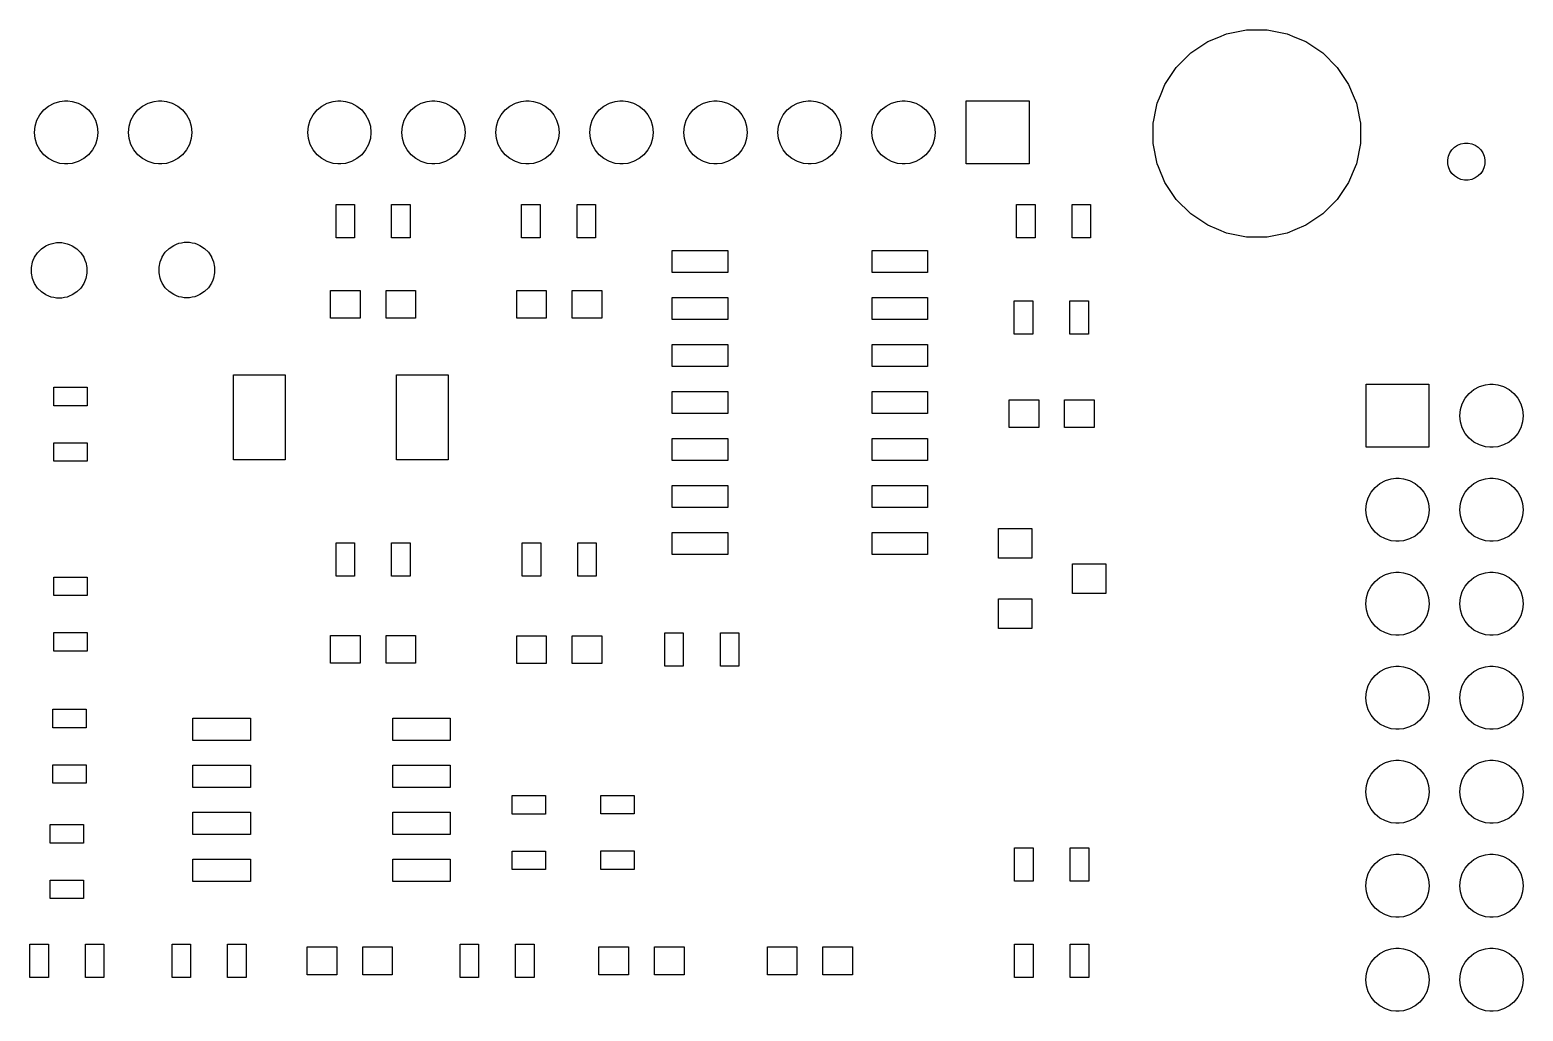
# Model space of a CAD drawing. Extents: x 91 to 190.2, y -113.8 to -60.
# Drawn here: x 147.95 to 188.28, y -86.5 to -59.98 of the extents above; entities that cross this region are included whole.
import ezdxf

# ---------------------------------------------------------------- set-up
doc = ezdxf.new("R2010")
doc.units = 0
doc.header["$MEASUREMENT"] = 0
doc.layers.add('BLACK', color=7, linetype='CONTINUOUS')

msp = doc.modelspace()

# ---------------------------------------------------------------- linework, layer by layer
at = {"layer": 'BLACK', "linetype": 'CONTINUOUS'}
for p, q in [((180.062, -60.175), (180.273, -60.0876)), ((180.273, -60.0876), (180.544, -60.0338)), ((180.544, -60.0338), (180.814, -59.98)), ((180.814, -59.98), (181.366, -59.98)), ((181.366, -59.98), (181.636, -60.0338)), ((181.636, -60.0338), (181.907, -60.0876)), ((181.907, -60.0876), (182.118, -60.175)), ((179.305, -60.6051), (179.764, -60.2987)), ((179.764, -60.2987), (180.062, -60.175)), ((182.118, -60.175), (182.416, -60.2987)), ((182.416, -60.2987), (182.875, -60.6051)), ((178.915, -60.9951), (179.305, -60.6051)), ((182.875, -60.6051), (183.265, -60.9951)), ((178.609, -61.4537), (178.915, -60.9951)), ((183.265, -60.9951), (183.571, -61.4537)), ((178.485, -61.7522), (178.609, -61.4537)), ((183.571, -61.4537), (183.695, -61.7522)), ((148.326, -62.1461), (148.455, -62.0398)), ((148.455, -62.0398), (148.603, -61.9609)), ((148.603, -61.9609), (148.763, -61.9123)), ((148.763, -61.9123), (148.888, -61.9)), ((148.888, -61.9), (148.972, -61.9)), ((148.972, -61.9), (149.097, -61.9123)), ((149.097, -61.9123), (149.257, -61.9609)), ((149.257, -61.9609), (149.405, -62.0398)), ((149.405, -62.0398), (149.534, -62.1461)), ((150.866, -62.1461), (150.995, -62.0398)), ((150.995, -62.0398), (151.143, -61.9609)), ((151.143, -61.9609), (151.303, -61.9123)), ((151.303, -61.9123), (151.428, -61.9)), ((151.428, -61.9), (151.512, -61.9)), ((151.512, -61.9), (151.637, -61.9123)), ((151.637, -61.9123), (151.797, -61.9609)), ((151.797, -61.9609), (151.945, -62.0398)), ((151.945, -62.0398), (152.074, -62.1461)), ((155.706, -62.1461), (155.835, -62.0398)), ((155.835, -62.0398), (155.983, -61.9609)), ((155.983, -61.9609), (156.143, -61.9123)), ((156.143, -61.9123), (156.268, -61.9)), ((156.268, -61.9), (156.352, -61.9)), ((156.352, -61.9), (156.477, -61.9123)), ((156.477, -61.9123), (156.637, -61.9609)), ((156.637, -61.9609), (156.785, -62.0398)), ((156.785, -62.0398), (156.914, -62.1461)), ((158.246, -62.1461), (158.375, -62.0398)), ((158.375, -62.0398), (158.523, -61.9609)), ((158.523, -61.9609), (158.683, -61.9123)), ((158.683, -61.9123), (158.808, -61.9)), ((158.808, -61.9), (158.892, -61.9)), ((158.892, -61.9), (159.017, -61.9123)), ((159.017, -61.9123), (159.177, -61.9609)), ((159.177, -61.9609), (159.325, -62.0398)), ((159.325, -62.0398), (159.454, -62.1461)), ((160.786, -62.1461), (160.915, -62.0398)), ((160.915, -62.0398), (161.063, -61.9609)), ((161.063, -61.9609), (161.223, -61.9123)), ((161.223, -61.9123), (161.348, -61.9)), ((161.348, -61.9), (161.432, -61.9)), ((161.432, -61.9), (161.557, -61.9123)), ((161.557, -61.9123), (161.717, -61.9609)), ((161.717, -61.9609), (161.865, -62.0398)), ((161.865, -62.0398), (161.994, -62.1461)), ((163.326, -62.1461), (163.455, -62.0398)), ((163.455, -62.0398), (163.603, -61.9609)), ((163.603, -61.9609), (163.763, -61.9123)), ((163.763, -61.9123), (163.888, -61.9)), ((163.888, -61.9), (163.972, -61.9)), ((163.972, -61.9), (164.097, -61.9123)), ((164.097, -61.9123), (164.257, -61.9609)), ((164.257, -61.9609), (164.405, -62.0398)), ((164.405, -62.0398), (164.534, -62.1461)), ((165.866, -62.1461), (165.995, -62.0398)), ((165.995, -62.0398), (166.143, -61.9609)), ((166.143, -61.9609), (166.303, -61.9123)), ((166.303, -61.9123), (166.428, -61.9)), ((166.428, -61.9), (166.512, -61.9)), ((166.512, -61.9), (166.637, -61.9123)), ((166.637, -61.9123), (166.797, -61.9609)), ((166.797, -61.9609), (166.945, -62.0398)), ((166.945, -62.0398), (167.074, -62.1461)), ((168.406, -62.1461), (168.535, -62.0398)), ((168.535, -62.0398), (168.683, -61.9609)), ((168.683, -61.9609), (168.843, -61.9123)), ((168.843, -61.9123), (168.968, -61.9)), ((168.968, -61.9), (169.052, -61.9)), ((169.052, -61.9), (169.177, -61.9123)), ((169.177, -61.9123), (169.337, -61.9609)), ((169.337, -61.9609), (169.485, -62.0398)), ((169.485, -62.0398), (169.614, -62.1461)), ((170.946, -62.1461), (171.075, -62.0398)), ((171.075, -62.0398), (171.223, -61.9609)), ((171.223, -61.9609), (171.383, -61.9123)), ((171.383, -61.9123), (171.508, -61.9)), ((171.508, -61.9), (171.592, -61.9)), ((171.592, -61.9), (171.717, -61.9123)), ((171.717, -61.9123), (171.877, -61.9609)), ((171.877, -61.9609), (172.025, -62.0398)), ((172.025, -62.0398), (172.154, -62.1461)), ((173.24, -63.6), (173.24, -61.9)), ((173.24, -61.9), (174.94, -61.9)), ((174.94, -61.9), (174.94, -63.6)), ((178.361, -62.1461), (178.398, -61.9633)), ((178.398, -61.9633), (178.485, -61.7522)), ((183.695, -61.7522), (183.782, -61.9633)), ((183.782, -61.9633), (183.819, -62.1461)), ((148.092, -62.5834), (148.141, -62.4231)), ((148.141, -62.4231), (148.22, -62.2755)), ((148.22, -62.2755), (148.326, -62.1461)), ((149.534, -62.1461), (149.64, -62.2755)), ((149.64, -62.2755), (149.719, -62.4231)), ((149.719, -62.4231), (149.768, -62.5834)), ((150.632, -62.5834), (150.681, -62.4231)), ((150.681, -62.4231), (150.76, -62.2755)), ((150.76, -62.2755), (150.866, -62.1461)), ((152.074, -62.1461), (152.18, -62.2755)), ((152.18, -62.2755), (152.259, -62.4231)), ((152.259, -62.4231), (152.308, -62.5834)), ((155.472, -62.5834), (155.521, -62.4231)), ((155.521, -62.4231), (155.6, -62.2755)), ((155.6, -62.2755), (155.706, -62.1461)), ((156.914, -62.1461), (157.02, -62.2755)), ((157.02, -62.2755), (157.099, -62.4231)), ((157.099, -62.4231), (157.148, -62.5834)), ((158.012, -62.5834), (158.061, -62.4231)), ((158.061, -62.4231), (158.14, -62.2755)), ((158.14, -62.2755), (158.246, -62.1461)), ((159.454, -62.1461), (159.56, -62.2755)), ((159.56, -62.2755), (159.639, -62.4231)), ((159.639, -62.4231), (159.688, -62.5834)), ((160.552, -62.5834), (160.601, -62.4231)), ((160.601, -62.4231), (160.68, -62.2755)), ((160.68, -62.2755), (160.786, -62.1461)), ((161.994, -62.1461), (162.1, -62.2755)), ((162.1, -62.2755), (162.179, -62.4231)), ((162.179, -62.4231), (162.228, -62.5834)), ((163.092, -62.5834), (163.141, -62.4231)), ((163.141, -62.4231), (163.22, -62.2755)), ((163.22, -62.2755), (163.326, -62.1461)), ((164.534, -62.1461), (164.64, -62.2755)), ((164.64, -62.2755), (164.719, -62.4231)), ((164.719, -62.4231), (164.768, -62.5834)), ((165.632, -62.5834), (165.681, -62.4231)), ((165.681, -62.4231), (165.76, -62.2755)), ((165.76, -62.2755), (165.866, -62.1461)), ((167.074, -62.1461), (167.18, -62.2755)), ((167.18, -62.2755), (167.259, -62.4231)), ((167.259, -62.4231), (167.308, -62.5834)), ((168.172, -62.5834), (168.221, -62.4231)), ((168.221, -62.4231), (168.3, -62.2755)), ((168.3, -62.2755), (168.406, -62.1461)), ((169.614, -62.1461), (169.72, -62.2755)), ((169.72, -62.2755), (169.799, -62.4231)), ((169.799, -62.4231), (169.848, -62.5834)), ((170.712, -62.5834), (170.761, -62.4231)), ((170.761, -62.4231), (170.84, -62.2755)), ((170.84, -62.2755), (170.946, -62.1461)), ((172.154, -62.1461), (172.26, -62.2755)), ((172.26, -62.2755), (172.339, -62.4231)), ((172.339, -62.4231), (172.388, -62.5834)), ((178.29, -62.5042), (178.306, -62.4231)), ((178.29, -63.0558), (178.29, -62.5042)), ((178.306, -62.4231), (178.361, -62.1461)), ((183.819, -62.1461), (183.874, -62.4231)), ((183.874, -62.4231), (183.89, -62.5042)), ((183.89, -62.5042), (183.89, -63.0558)), ((148.076, -62.75), (148.092, -62.5834)), ((148.092, -62.9166), (148.076, -62.75)), ((148.141, -63.0769), (148.092, -62.9166)), ((149.768, -62.9166), (149.719, -63.0769)), ((149.768, -62.5834), (149.784, -62.75)), ((149.784, -62.75), (149.768, -62.9166)), ((150.616, -62.75), (150.632, -62.5834)), ((150.632, -62.9166), (150.616, -62.75)), ((150.681, -63.0769), (150.632, -62.9166)), ((152.308, -62.9166), (152.259, -63.0769)), ((152.308, -62.5834), (152.324, -62.75)), ((152.324, -62.75), (152.308, -62.9166)), ((155.456, -62.75), (155.472, -62.5834)), ((155.472, -62.9166), (155.456, -62.75)), ((155.521, -63.0769), (155.472, -62.9166)), ((157.148, -62.9166), (157.099, -63.0769)), ((157.148, -62.5834), (157.164, -62.75)), ((157.164, -62.75), (157.148, -62.9166)), ((157.996, -62.75), (158.012, -62.5834)), ((158.012, -62.9166), (157.996, -62.75)), ((158.061, -63.0769), (158.012, -62.9166)), ((159.688, -62.9166), (159.639, -63.0769)), ((159.688, -62.5834), (159.704, -62.75)), ((159.704, -62.75), (159.688, -62.9166)), ((160.536, -62.75), (160.552, -62.5834)), ((160.552, -62.9166), (160.536, -62.75)), ((160.601, -63.0769), (160.552, -62.9166)), ((162.228, -62.9166), (162.179, -63.0769)), ((162.228, -62.5834), (162.244, -62.75)), ((162.244, -62.75), (162.228, -62.9166)), ((163.076, -62.75), (163.092, -62.5834)), ((163.092, -62.9166), (163.076, -62.75)), ((163.141, -63.0769), (163.092, -62.9166)), ((164.768, -62.9166), (164.719, -63.0769)), ((164.768, -62.5834), (164.784, -62.75)), ((164.784, -62.75), (164.768, -62.9166)), ((165.616, -62.75), (165.632, -62.5834)), ((165.632, -62.9166), (165.616, -62.75)), ((165.681, -63.0769), (165.632, -62.9166)), ((167.308, -62.9166), (167.259, -63.0769)), ((167.308, -62.5834), (167.324, -62.75)), ((167.324, -62.75), (167.308, -62.9166)), ((168.156, -62.75), (168.172, -62.5834)), ((168.172, -62.9166), (168.156, -62.75)), ((168.221, -63.0769), (168.172, -62.9166)), ((169.848, -62.9166), (169.799, -63.0769)), ((169.848, -62.5834), (169.864, -62.75)), ((169.864, -62.75), (169.848, -62.9166)), ((170.696, -62.75), (170.712, -62.5834)), ((170.712, -62.9166), (170.696, -62.75)), ((170.761, -63.0769), (170.712, -62.9166)), ((172.388, -62.9166), (172.339, -63.0769)), ((172.388, -62.5834), (172.404, -62.75)), ((172.404, -62.75), (172.388, -62.9166)), ((148.22, -63.2245), (148.141, -63.0769)), ((148.326, -63.3539), (148.22, -63.2245)), ((149.64, -63.2245), (149.534, -63.3539)), ((149.719, -63.0769), (149.64, -63.2245)), ((150.76, -63.2245), (150.681, -63.0769)), ((150.866, -63.3539), (150.76, -63.2245)), ((152.18, -63.2245), (152.074, -63.3539)), ((152.259, -63.0769), (152.18, -63.2245)), ((155.6, -63.2245), (155.521, -63.0769)), ((155.706, -63.3539), (155.6, -63.2245)), ((157.02, -63.2245), (156.914, -63.3539)), ((157.099, -63.0769), (157.02, -63.2245)), ((158.14, -63.2245), (158.061, -63.0769)), ((158.246, -63.3539), (158.14, -63.2245)), ((159.56, -63.2245), (159.454, -63.3539)), ((159.639, -63.0769), (159.56, -63.2245)), ((160.68, -63.2245), (160.601, -63.0769)), ((160.786, -63.3539), (160.68, -63.2245)), ((162.1, -63.2245), (161.994, -63.3539)), ((162.179, -63.0769), (162.1, -63.2245)), ((163.22, -63.2245), (163.141, -63.0769)), ((163.326, -63.3539), (163.22, -63.2245)), ((164.64, -63.2245), (164.534, -63.3539)), ((164.719, -63.0769), (164.64, -63.2245)), ((165.76, -63.2245), (165.681, -63.0769)), ((165.866, -63.3539), (165.76, -63.2245)), ((167.18, -63.2245), (167.074, -63.3539)), ((167.259, -63.0769), (167.18, -63.2245)), ((168.3, -63.2245), (168.221, -63.0769)), ((168.406, -63.3539), (168.3, -63.2245)), ((169.72, -63.2245), (169.614, -63.3539)), ((169.799, -63.0769), (169.72, -63.2245)), ((170.84, -63.2245), (170.761, -63.0769)), ((170.946, -63.3539), (170.84, -63.2245)), ((172.26, -63.2245), (172.154, -63.3539)), ((172.339, -63.0769), (172.26, -63.2245)), ((178.398, -63.5967), (178.29, -63.0558)), ((183.89, -63.0558), (183.782, -63.5967)), ((186.269, -63.3942), (186.307, -63.3032)), ((186.307, -63.3032), (186.362, -63.2213)), ((186.362, -63.2213), (186.431, -63.1516)), ((186.362, -63.2213), (186.362, -63.2213)), ((186.431, -63.1516), (186.432, -63.1509)), ((186.432, -63.1509), (186.513, -63.0969)), ((186.513, -63.0969), (186.604, -63.0592)), ((186.604, -63.0592), (186.701, -63.04)), ((186.701, -63.04), (186.799, -63.04)), ((186.799, -63.04), (186.896, -63.0592)), ((186.896, -63.0592), (186.987, -63.0969)), ((186.987, -63.0969), (187.068, -63.1509)), ((187.068, -63.1509), (187.069, -63.1516)), ((187.069, -63.1516), (187.138, -63.2213)), ((187.138, -63.2213), (187.138, -63.2213)), ((187.138, -63.2213), (187.193, -63.3032)), ((187.193, -63.3032), (187.231, -63.3942)), ((148.455, -63.4602), (148.326, -63.3539)), ((148.603, -63.5391), (148.455, -63.4602)), ((148.763, -63.5877), (148.603, -63.5391)), ((148.888, -63.6), (148.763, -63.5877)), ((148.972, -63.6), (148.888, -63.6)), ((149.097, -63.5877), (148.972, -63.6)), ((149.257, -63.5391), (149.097, -63.5877)), ((149.405, -63.4602), (149.257, -63.5391)), ((149.534, -63.3539), (149.405, -63.4602)), ((150.995, -63.4602), (150.866, -63.3539)), ((151.143, -63.5391), (150.995, -63.4602)), ((151.303, -63.5877), (151.143, -63.5391)), ((151.428, -63.6), (151.303, -63.5877)), ((151.512, -63.6), (151.428, -63.6)), ((151.637, -63.5877), (151.512, -63.6)), ((151.797, -63.5391), (151.637, -63.5877)), ((151.945, -63.4602), (151.797, -63.5391)), ((152.074, -63.3539), (151.945, -63.4602)), ((155.835, -63.4602), (155.706, -63.3539)), ((155.983, -63.5391), (155.835, -63.4602)), ((156.143, -63.5877), (155.983, -63.5391)), ((156.268, -63.6), (156.143, -63.5877)), ((156.352, -63.6), (156.268, -63.6)), ((156.477, -63.5877), (156.352, -63.6)), ((156.637, -63.5391), (156.477, -63.5877)), ((156.785, -63.4602), (156.637, -63.5391)), ((156.914, -63.3539), (156.785, -63.4602)), ((158.375, -63.4602), (158.246, -63.3539)), ((158.523, -63.5391), (158.375, -63.4602)), ((158.683, -63.5877), (158.523, -63.5391)), ((158.808, -63.6), (158.683, -63.5877)), ((158.892, -63.6), (158.808, -63.6)), ((159.017, -63.5877), (158.892, -63.6)), ((159.177, -63.5391), (159.017, -63.5877)), ((159.325, -63.4602), (159.177, -63.5391)), ((159.454, -63.3539), (159.325, -63.4602)), ((160.915, -63.4602), (160.786, -63.3539)), ((161.063, -63.5391), (160.915, -63.4602)), ((161.223, -63.5877), (161.063, -63.5391)), ((161.348, -63.6), (161.223, -63.5877)), ((161.432, -63.6), (161.348, -63.6)), ((161.557, -63.5877), (161.432, -63.6)), ((161.717, -63.5391), (161.557, -63.5877)), ((161.865, -63.4602), (161.717, -63.5391)), ((161.994, -63.3539), (161.865, -63.4602)), ((163.455, -63.4602), (163.326, -63.3539)), ((163.603, -63.5391), (163.455, -63.4602)), ((163.763, -63.5877), (163.603, -63.5391)), ((163.888, -63.6), (163.763, -63.5877)), ((163.972, -63.6), (163.888, -63.6)), ((164.097, -63.5877), (163.972, -63.6)), ((164.257, -63.5391), (164.097, -63.5877)), ((164.405, -63.4602), (164.257, -63.5391)), ((164.534, -63.3539), (164.405, -63.4602)), ((165.995, -63.4602), (165.866, -63.3539)), ((166.143, -63.5391), (165.995, -63.4602)), ((166.303, -63.5877), (166.143, -63.5391)), ((166.428, -63.6), (166.303, -63.5877)), ((166.512, -63.6), (166.428, -63.6)), ((166.637, -63.5877), (166.512, -63.6)), ((166.797, -63.5391), (166.637, -63.5877)), ((166.945, -63.4602), (166.797, -63.5391)), ((167.074, -63.3539), (166.945, -63.4602)), ((168.535, -63.4602), (168.406, -63.3539)), ((168.683, -63.5391), (168.535, -63.4602)), ((168.843, -63.5877), (168.683, -63.5391)), ((168.968, -63.6), (168.843, -63.5877)), ((169.052, -63.6), (168.968, -63.6)), ((169.177, -63.5877), (169.052, -63.6)), ((169.337, -63.5391), (169.177, -63.5877)), ((169.485, -63.4602), (169.337, -63.5391)), ((169.614, -63.3539), (169.485, -63.4602)), ((171.075, -63.4602), (170.946, -63.3539)), ((171.223, -63.5391), (171.075, -63.4602)), ((171.383, -63.5877), (171.223, -63.5391)), ((171.508, -63.6), (171.383, -63.5877)), ((171.592, -63.6), (171.508, -63.6)), ((171.717, -63.5877), (171.592, -63.6)), ((171.877, -63.5391), (171.717, -63.5877)), ((172.025, -63.4602), (171.877, -63.5391)), ((172.154, -63.3539), (172.025, -63.4602)), ((174.94, -63.6), (173.24, -63.6)), ((178.435, -63.6858), (178.398, -63.5967)), ((178.609, -64.1063), (178.435, -63.6858)), ((183.745, -63.6858), (183.571, -64.1063)), ((183.782, -63.5967), (183.745, -63.6858)), ((186.25, -63.4908), (186.269, -63.3942)), ((186.25, -63.5892), (186.25, -63.4908)), ((186.251, -63.5967), (186.25, -63.5892)), ((186.269, -63.6858), (186.251, -63.5967)), ((186.307, -63.7768), (186.269, -63.6858)), ((187.231, -63.6858), (187.193, -63.7768)), ((187.231, -63.3942), (187.25, -63.4908)), ((187.249, -63.5967), (187.231, -63.6858)), ((187.25, -63.5892), (187.249, -63.5967)), ((187.25, -63.4908), (187.25, -63.5892)), ((178.915, -64.5649), (178.609, -64.1063)), ((183.571, -64.1063), (183.265, -64.5649)), ((186.362, -63.8587), (186.307, -63.7768)), ((186.431, -63.9284), (186.362, -63.8587)), ((186.513, -63.9831), (186.431, -63.9284)), ((186.431, -63.9284), (186.431, -63.9284)), ((186.604, -64.0208), (186.513, -63.9831)), ((186.701, -64.04), (186.604, -64.0208)), ((186.799, -64.04), (186.701, -64.04)), ((186.896, -64.0208), (186.799, -64.04)), ((186.987, -63.9831), (186.896, -64.0208)), ((187.069, -63.9284), (186.987, -63.9831)), ((187.138, -63.8587), (187.069, -63.9284)), ((187.069, -63.9284), (187.069, -63.9284)), ((187.193, -63.7768), (187.138, -63.8587)), ((156.22, -65.6), (156.22, -64.7)), ((156.22, -64.7), (156.72, -64.7)), ((156.72, -64.7), (156.72, -65.6)), ((157.72, -65.6), (157.72, -64.7)), ((157.72, -64.7), (158.22, -64.7)), ((158.22, -64.7), (158.22, -65.6)), ((161.23, -65.6), (161.23, -64.7)), ((161.23, -64.7), (161.73, -64.7)), ((161.73, -64.7), (161.73, -65.6)), ((162.73, -65.6), (162.73, -64.7)), ((162.73, -64.7), (163.23, -64.7)), ((163.23, -64.7), (163.23, -65.6)), ((174.6, -65.6), (174.6, -64.7)), ((174.6, -64.7), (175.1, -64.7)), ((175.1, -64.7), (175.1, -65.6)), ((176.1, -65.6), (176.1, -64.7)), ((176.1, -64.7), (176.6, -64.7)), ((176.6, -64.7), (176.6, -65.6)), ((179.305, -64.9549), (178.915, -64.5649)), ((183.265, -64.5649), (182.875, -64.9549)), ((179.764, -65.2613), (179.305, -64.9549)), ((180.062, -65.385), (179.764, -65.2613)), ((182.416, -65.2613), (182.118, -65.385)), ((182.875, -64.9549), (182.416, -65.2613)), ((148.521, -65.7588), (148.594, -65.7444)), ((148.594, -65.7444), (148.666, -65.73)), ((148.666, -65.73), (148.814, -65.73)), ((148.814, -65.73), (148.886, -65.7444)), ((148.886, -65.7444), (148.959, -65.7588)), ((151.971, -65.7488), (152.044, -65.7344)), ((152.044, -65.7344), (152.116, -65.72)), ((152.116, -65.72), (152.264, -65.72)), ((152.264, -65.72), (152.336, -65.7344)), ((152.336, -65.7344), (152.409, -65.7488)), ((156.72, -65.6), (156.22, -65.6)), ((158.22, -65.6), (157.72, -65.6)), ((161.73, -65.6), (161.23, -65.6)), ((163.23, -65.6), (162.73, -65.6)), ((175.1, -65.6), (174.6, -65.6)), ((176.6, -65.6), (176.1, -65.6)), ((180.273, -65.4724), (180.062, -65.385)), ((180.544, -65.5262), (180.273, -65.4724)), ((180.814, -65.58), (180.544, -65.5262)), ((181.366, -65.58), (180.814, -65.58)), ((181.636, -65.5262), (181.366, -65.58)), ((181.907, -65.4724), (181.636, -65.5262)), ((182.118, -65.385), (181.907, -65.4724)), ((148.042, -66.2047), (148.075, -66.1247)), ((148.075, -66.1247), (148.157, -66.0019)), ((148.157, -66.0019), (148.262, -65.8974)), ((148.262, -65.8974), (148.385, -65.8154)), ((148.385, -65.8154), (148.465, -65.7822)), ((148.465, -65.7822), (148.521, -65.7588)), ((148.959, -65.7588), (149.015, -65.7822)), ((149.015, -65.7822), (149.095, -65.8154)), ((149.095, -65.8154), (149.218, -65.8974)), ((149.218, -65.8974), (149.323, -66.0019)), ((149.323, -66.0019), (149.405, -66.1247)), ((149.405, -66.1247), (149.438, -66.2047)), ((151.469, -66.2512), (151.521, -66.1247)), ((151.521, -66.1247), (151.525, -66.1147)), ((151.525, -66.1147), (151.607, -65.9919)), ((151.607, -65.9919), (151.712, -65.8874)), ((151.712, -65.8874), (151.835, -65.8054)), ((151.835, -65.8054), (151.915, -65.7722)), ((151.915, -65.7722), (151.971, -65.7488)), ((152.409, -65.7488), (152.465, -65.7722)), ((152.465, -65.7722), (152.545, -65.8054)), ((152.545, -65.8054), (152.668, -65.8874)), ((152.668, -65.8874), (152.773, -65.9919)), ((152.773, -65.9919), (152.855, -66.1147)), ((152.855, -66.1147), (152.859, -66.1247)), ((152.859, -66.1247), (152.911, -66.2512)), ((165.3, -66.54), (165.3, -65.94)), ((165.3, -65.94), (166.8, -65.94)), ((166.8, -65.94), (166.8, -66.54)), ((170.7, -66.54), (170.7, -65.94)), ((170.7, -65.94), (172.2, -65.94)), ((172.2, -65.94), (172.2, -66.54)), ((147.99, -66.4061), (148.019, -66.2612)), ((147.99, -66.5539), (147.99, -66.4061)), ((148.019, -66.2612), (148.023, -66.2512)), ((148.023, -66.2512), (148.042, -66.2047)), ((149.438, -66.2047), (149.457, -66.2512)), ((149.457, -66.2512), (149.461, -66.2612)), ((149.461, -66.2612), (149.49, -66.4061)), ((149.49, -66.4061), (149.49, -66.5539)), ((151.44, -66.3961), (151.469, -66.2512)), ((151.44, -66.5439), (151.44, -66.3961)), ((151.469, -66.6888), (151.44, -66.5439)), ((152.911, -66.2512), (152.94, -66.3961)), ((152.94, -66.5439), (152.911, -66.6888)), ((152.94, -66.3961), (152.94, -66.5439)), ((166.8, -66.54), (165.3, -66.54)), ((172.2, -66.54), (170.7, -66.54)), ((148.019, -66.6988), (147.99, -66.5539)), ((148.075, -66.8353), (148.019, -66.6988)), ((148.157, -66.9581), (148.075, -66.8353)), ((149.405, -66.8353), (149.323, -66.9581)), ((149.461, -66.6988), (149.405, -66.8353)), ((149.49, -66.5539), (149.461, -66.6988)), ((151.492, -66.7453), (151.469, -66.6888)), ((151.525, -66.8253), (151.492, -66.7453)), ((151.607, -66.9481), (151.525, -66.8253)), ((151.712, -67.0526), (151.607, -66.9481)), ((152.773, -66.9481), (152.668, -67.0526)), ((152.855, -66.8253), (152.773, -66.9481)), ((152.888, -66.7453), (152.855, -66.8253)), ((152.911, -66.6888), (152.888, -66.7453)), ((148.262, -67.0626), (148.157, -66.9581)), ((148.385, -67.1446), (148.262, -67.0626)), ((148.465, -67.1778), (148.385, -67.1446)), ((148.521, -67.2012), (148.465, -67.1778)), ((148.594, -67.2156), (148.521, -67.2012)), ((148.666, -67.23), (148.594, -67.2156)), ((148.814, -67.23), (148.666, -67.23)), ((148.886, -67.2156), (148.814, -67.23)), ((148.959, -67.2012), (148.886, -67.2156)), ((149.015, -67.1778), (148.959, -67.2012)), ((149.095, -67.1446), (149.015, -67.1778)), ((149.218, -67.0626), (149.095, -67.1446)), ((149.323, -66.9581), (149.218, -67.0626)), ((151.835, -67.1346), (151.712, -67.0526)), ((151.915, -67.1678), (151.835, -67.1346)), ((151.971, -67.1912), (151.915, -67.1678)), ((152.044, -67.2056), (151.971, -67.1912)), ((152.116, -67.22), (152.044, -67.2056)), ((152.264, -67.22), (152.116, -67.22)), ((152.336, -67.2056), (152.264, -67.22)), ((152.409, -67.1912), (152.336, -67.2056)), ((152.465, -67.1678), (152.409, -67.1912)), ((152.545, -67.1346), (152.465, -67.1678)), ((152.668, -67.0526), (152.545, -67.1346)), ((156.07, -67.775), (156.07, -67.025)), ((156.07, -67.025), (156.87, -67.025)), ((156.87, -67.025), (156.87, -67.775)), ((157.57, -67.775), (157.57, -67.025)), ((157.57, -67.025), (158.37, -67.025)), ((158.37, -67.025), (158.37, -67.775)), ((161.1, -67.775), (161.1, -67.025)), ((161.1, -67.025), (161.9, -67.025)), ((161.9, -67.025), (161.9, -67.775)), ((162.6, -67.775), (162.6, -67.025)), ((162.6, -67.025), (163.4, -67.025)), ((163.4, -67.025), (163.4, -67.775)), ((165.3, -67.81), (165.3, -67.21)), ((165.3, -67.21), (166.8, -67.21)), ((166.8, -67.21), (166.8, -67.81)), ((170.7, -67.81), (170.7, -67.21)), ((170.7, -67.21), (172.2, -67.21)), ((172.2, -67.21), (172.2, -67.81)), ((174.54, -68.2), (174.54, -67.3)), ((174.54, -67.3), (175.04, -67.3)), ((175.04, -67.3), (175.04, -68.2)), ((176.04, -68.2), (176.04, -67.3)), ((176.04, -67.3), (176.54, -67.3)), ((176.54, -67.3), (176.54, -68.2)), ((156.87, -67.775), (156.07, -67.775)), ((158.37, -67.775), (157.57, -67.775)), ((161.9, -67.775), (161.1, -67.775)), ((163.4, -67.775), (162.6, -67.775)), ((166.8, -67.81), (165.3, -67.81)), ((172.2, -67.81), (170.7, -67.81)), ((165.3, -69.08), (165.3, -68.48)), ((165.3, -68.48), (166.8, -68.48)), ((166.8, -68.48), (166.8, -69.08)), ((170.7, -69.08), (170.7, -68.48)), ((170.7, -68.48), (172.2, -68.48)), ((172.2, -68.48), (172.2, -69.08)), ((175.04, -68.2), (174.54, -68.2)), ((176.54, -68.2), (176.04, -68.2)), ((153.45, -71.6), (153.45, -69.3)), ((153.45, -69.3), (154.85, -69.3)), ((154.85, -69.3), (154.85, -71.6)), ((157.85, -71.6), (157.85, -69.3)), ((157.85, -69.3), (159.25, -69.3)), ((159.25, -69.3), (159.25, -71.6)), ((166.8, -69.08), (165.3, -69.08)), ((172.2, -69.08), (170.7, -69.08)), ((148.6, -70.14), (148.6, -69.64)), ((148.6, -69.64), (149.5, -69.64)), ((149.5, -69.64), (149.5, -70.14)), ((165.3, -70.35), (165.3, -69.75)), ((165.3, -69.75), (166.8, -69.75)), ((166.8, -69.75), (166.8, -70.35)), ((170.7, -70.35), (170.7, -69.75)), ((170.7, -69.75), (172.2, -69.75)), ((172.2, -69.75), (172.2, -70.35)), ((184.04, -71.26), (184.04, -69.56)), ((184.04, -69.56), (185.74, -69.56)), ((185.74, -69.56), (185.74, -71.26)), ((186.826, -69.8061), (186.955, -69.6998)), ((186.955, -69.6998), (187.103, -69.6209)), ((187.103, -69.6209), (187.263, -69.5723)), ((187.263, -69.5723), (187.388, -69.56)), ((187.388, -69.56), (187.472, -69.56)), ((187.472, -69.56), (187.597, -69.5723)), ((187.597, -69.5723), (187.757, -69.6209)), ((187.757, -69.6209), (187.905, -69.6998)), ((187.905, -69.6998), (188.034, -69.8061)), ((149.5, -70.14), (148.6, -70.14)), ((174.4, -70.725), (174.4, -69.975)), ((174.4, -69.975), (175.2, -69.975)), ((175.2, -69.975), (175.2, -70.725)), ((175.9, -70.725), (175.9, -69.975)), ((175.9, -69.975), (176.7, -69.975)), ((176.7, -69.975), (176.7, -70.725)), ((186.592, -70.2434), (186.641, -70.0831)), ((186.641, -70.0831), (186.72, -69.9355)), ((186.72, -69.9355), (186.826, -69.8061)), ((188.034, -69.8061), (188.14, -69.9355)), ((188.14, -69.9355), (188.219, -70.0831)), ((188.219, -70.0831), (188.268, -70.2434)), ((166.8, -70.35), (165.3, -70.35)), ((172.2, -70.35), (170.7, -70.35)), ((186.576, -70.41), (186.592, -70.2434)), ((186.592, -70.5766), (186.576, -70.41)), ((186.641, -70.7369), (186.592, -70.5766)), ((188.268, -70.5766), (188.219, -70.7369)), ((188.268, -70.2434), (188.284, -70.41)), ((188.284, -70.41), (188.268, -70.5766)), ((175.2, -70.725), (174.4, -70.725)), ((176.7, -70.725), (175.9, -70.725)), ((186.72, -70.8845), (186.641, -70.7369)), ((186.826, -71.0139), (186.72, -70.8845)), ((188.14, -70.8845), (188.034, -71.0139)), ((188.219, -70.7369), (188.14, -70.8845)), ((148.6, -71.64), (148.6, -71.14)), ((148.6, -71.14), (149.5, -71.14)), ((149.5, -71.14), (149.5, -71.64)), ((165.3, -71.62), (165.3, -71.02)), ((165.3, -71.02), (166.8, -71.02)), ((166.8, -71.02), (166.8, -71.62)), ((170.7, -71.62), (170.7, -71.02)), ((170.7, -71.02), (172.2, -71.02)), ((172.2, -71.02), (172.2, -71.62)), ((185.74, -71.26), (184.04, -71.26)), ((186.955, -71.1202), (186.826, -71.0139)), ((187.103, -71.1991), (186.955, -71.1202)), ((187.263, -71.2477), (187.103, -71.1991)), ((187.388, -71.26), (187.263, -71.2477)), ((187.472, -71.26), (187.388, -71.26)), ((187.597, -71.2477), (187.472, -71.26)), ((187.757, -71.1991), (187.597, -71.2477)), ((187.905, -71.1202), (187.757, -71.1991)), ((188.034, -71.0139), (187.905, -71.1202)), ((149.5, -71.64), (148.6, -71.64)), ((154.85, -71.6), (153.45, -71.6)), ((159.25, -71.6), (157.85, -71.6)), ((166.8, -71.62), (165.3, -71.62)), ((172.2, -71.62), (170.7, -71.62)), ((184.415, -72.2398), (184.563, -72.1609)), ((184.563, -72.1609), (184.723, -72.1123)), ((184.723, -72.1123), (184.848, -72.1)), ((184.848, -72.1), (184.932, -72.1)), ((184.932, -72.1), (185.057, -72.1123)), ((185.057, -72.1123), (185.217, -72.1609)), ((185.217, -72.1609), (185.365, -72.2398)), ((186.955, -72.2398), (187.103, -72.1609)), ((187.103, -72.1609), (187.263, -72.1123)), ((187.263, -72.1123), (187.388, -72.1)), ((187.388, -72.1), (187.472, -72.1)), ((187.472, -72.1), (187.597, -72.1123)), ((187.597, -72.1123), (187.757, -72.1609)), ((187.757, -72.1609), (187.905, -72.2398)), ((165.3, -72.89), (165.3, -72.29)), ((165.3, -72.29), (166.8, -72.29)), ((166.8, -72.29), (166.8, -72.89)), ((170.7, -72.89), (170.7, -72.29)), ((170.7, -72.29), (172.2, -72.29)), ((172.2, -72.29), (172.2, -72.89)), ((184.101, -72.6231), (184.18, -72.4755)), ((184.18, -72.4755), (184.286, -72.3461)), ((184.286, -72.3461), (184.415, -72.2398)), ((185.365, -72.2398), (185.494, -72.3461)), ((185.494, -72.3461), (185.6, -72.4755)), ((185.6, -72.4755), (185.679, -72.6231)), ((186.641, -72.6231), (186.72, -72.4755)), ((186.72, -72.4755), (186.826, -72.3461)), ((186.826, -72.3461), (186.955, -72.2398)), ((187.905, -72.2398), (188.034, -72.3461)), ((188.034, -72.3461), (188.14, -72.4755)), ((188.14, -72.4755), (188.219, -72.6231)), ((166.8, -72.89), (165.3, -72.89)), ((172.2, -72.89), (170.7, -72.89)), ((184.036, -72.95), (184.052, -72.7834)), ((184.052, -73.1166), (184.036, -72.95)), ((184.052, -72.7834), (184.101, -72.6231)), ((185.679, -72.6231), (185.728, -72.7834)), ((185.728, -72.7834), (185.744, -72.95)), ((185.744, -72.95), (185.728, -73.1166)), ((186.576, -72.95), (186.592, -72.7834)), ((186.592, -73.1166), (186.576, -72.95)), ((186.592, -72.7834), (186.641, -72.6231)), ((188.219, -72.6231), (188.268, -72.7834)), ((188.268, -72.7834), (188.284, -72.95)), ((188.284, -72.95), (188.268, -73.1166)), ((184.101, -73.2769), (184.052, -73.1166)), ((184.18, -73.4245), (184.101, -73.2769)), ((185.679, -73.2769), (185.6, -73.4245)), ((185.728, -73.1166), (185.679, -73.2769)), ((186.641, -73.2769), (186.592, -73.1166)), ((186.72, -73.4245), (186.641, -73.2769)), ((188.219, -73.2769), (188.14, -73.4245)), ((188.268, -73.1166), (188.219, -73.2769)), ((165.3, -74.16), (165.3, -73.56)), ((165.3, -73.56), (166.8, -73.56)), ((166.8, -73.56), (166.8, -74.16)), ((170.7, -74.16), (170.7, -73.56)), ((170.7, -73.56), (172.2, -73.56)), ((172.2, -73.56), (172.2, -74.16)), ((174.11, -74.26), (174.11, -73.46)), ((174.11, -73.46), (175.01, -73.46)), ((175.01, -73.46), (175.01, -74.26)), ((184.286, -73.5539), (184.18, -73.4245)), ((184.415, -73.6602), (184.286, -73.5539)), ((184.563, -73.7391), (184.415, -73.6602)), ((184.723, -73.7877), (184.563, -73.7391)), ((184.848, -73.8), (184.723, -73.7877)), ((184.932, -73.8), (184.848, -73.8)), ((185.057, -73.7877), (184.932, -73.8)), ((185.217, -73.7391), (185.057, -73.7877)), ((185.365, -73.6602), (185.217, -73.7391)), ((185.494, -73.5539), (185.365, -73.6602)), ((185.6, -73.4245), (185.494, -73.5539)), ((186.826, -73.5539), (186.72, -73.4245)), ((186.955, -73.6602), (186.826, -73.5539)), ((187.103, -73.7391), (186.955, -73.6602)), ((187.263, -73.7877), (187.103, -73.7391)), ((187.388, -73.8), (187.263, -73.7877)), ((187.472, -73.8), (187.388, -73.8)), ((187.597, -73.7877), (187.472, -73.8)), ((187.757, -73.7391), (187.597, -73.7877)), ((187.905, -73.6602), (187.757, -73.7391)), ((188.034, -73.5539), (187.905, -73.6602)), ((188.14, -73.4245), (188.034, -73.5539)), ((156.22, -74.74), (156.22, -73.84)), ((156.22, -73.84), (156.72, -73.84)), ((156.72, -73.84), (156.72, -74.74)), ((157.72, -74.74), (157.72, -73.84)), ((157.72, -73.84), (158.22, -73.84)), ((158.22, -73.84), (158.22, -74.74)), ((161.25, -74.74), (161.25, -73.84)), ((161.25, -73.84), (161.75, -73.84)), ((161.75, -73.84), (161.75, -74.74)), ((162.75, -74.74), (162.75, -73.84)), ((162.75, -73.84), (163.25, -73.84)), ((163.25, -73.84), (163.25, -74.74)), ((166.8, -74.16), (165.3, -74.16)), ((172.2, -74.16), (170.7, -74.16)), ((175.01, -74.26), (174.11, -74.26)), ((176.11, -75.21), (176.11, -74.41)), ((176.11, -74.41), (177.01, -74.41)), ((177.01, -74.41), (177.01, -75.21)), ((148.6, -75.27), (148.6, -74.77)), ((148.6, -74.77), (149.5, -74.77)), ((149.5, -74.77), (149.5, -75.27)), ((156.72, -74.74), (156.22, -74.74)), ((158.22, -74.74), (157.72, -74.74)), ((161.75, -74.74), (161.25, -74.74)), ((163.25, -74.74), (162.75, -74.74)), ((184.101, -75.1631), (184.18, -75.0155)), ((184.18, -75.0155), (184.286, -74.8861)), ((184.286, -74.8861), (184.415, -74.7798)), ((184.415, -74.7798), (184.563, -74.7009)), ((184.563, -74.7009), (184.723, -74.6523)), ((184.723, -74.6523), (184.848, -74.64)), ((184.848, -74.64), (184.932, -74.64)), ((184.932, -74.64), (185.057, -74.6523)), ((185.057, -74.6523), (185.217, -74.7009)), ((185.217, -74.7009), (185.365, -74.7798)), ((185.365, -74.7798), (185.494, -74.8861)), ((185.494, -74.8861), (185.6, -75.0155)), ((185.6, -75.0155), (185.679, -75.1631)), ((186.641, -75.1631), (186.72, -75.0155)), ((186.72, -75.0155), (186.826, -74.8861)), ((186.826, -74.8861), (186.955, -74.7798)), ((186.955, -74.7798), (187.103, -74.7009)), ((187.103, -74.7009), (187.263, -74.6523)), ((187.263, -74.6523), (187.388, -74.64)), ((187.388, -74.64), (187.472, -74.64)), ((187.472, -74.64), (187.597, -74.6523)), ((187.597, -74.6523), (187.757, -74.7009)), ((187.757, -74.7009), (187.905, -74.7798)), ((187.905, -74.7798), (188.034, -74.8861)), ((188.034, -74.8861), (188.14, -75.0155)), ((188.14, -75.0155), (188.219, -75.1631)), ((149.5, -75.27), (148.6, -75.27)), ((174.11, -76.16), (174.11, -75.36)), ((174.11, -75.36), (175.01, -75.36)), ((175.01, -75.36), (175.01, -76.16)), ((177.01, -75.21), (176.11, -75.21)), ((184.036, -75.49), (184.052, -75.3234)), ((184.052, -75.3234), (184.101, -75.1631)), ((185.679, -75.1631), (185.728, -75.3234)), ((185.728, -75.3234), (185.744, -75.49)), ((186.576, -75.49), (186.592, -75.3234)), ((186.592, -75.3234), (186.641, -75.1631)), ((188.219, -75.1631), (188.268, -75.3234)), ((188.268, -75.3234), (188.284, -75.49)), ((184.052, -75.6566), (184.036, -75.49)), ((184.101, -75.8169), (184.052, -75.6566)), ((184.18, -75.9645), (184.101, -75.8169)), ((185.679, -75.8169), (185.6, -75.9645)), ((185.728, -75.6566), (185.679, -75.8169)), ((185.744, -75.49), (185.728, -75.6566)), ((186.592, -75.6566), (186.576, -75.49)), ((186.641, -75.8169), (186.592, -75.6566)), ((186.72, -75.9645), (186.641, -75.8169)), ((188.219, -75.8169), (188.14, -75.9645)), ((188.268, -75.6566), (188.219, -75.8169)), ((188.284, -75.49), (188.268, -75.6566)), ((175.01, -76.16), (174.11, -76.16)), ((184.286, -76.0939), (184.18, -75.9645)), ((184.415, -76.2002), (184.286, -76.0939)), ((184.563, -76.2791), (184.415, -76.2002)), ((185.365, -76.2002), (185.217, -76.2791)), ((185.494, -76.0939), (185.365, -76.2002)), ((185.6, -75.9645), (185.494, -76.0939)), ((186.826, -76.0939), (186.72, -75.9645)), ((186.955, -76.2002), (186.826, -76.0939)), ((187.103, -76.2791), (186.955, -76.2002)), ((187.905, -76.2002), (187.757, -76.2791)), ((188.034, -76.0939), (187.905, -76.2002)), ((188.14, -75.9645), (188.034, -76.0939)), ((148.6, -76.77), (148.6, -76.27)), ((148.6, -76.27), (149.5, -76.27)), ((149.5, -76.27), (149.5, -76.77)), ((156.07, -77.095), (156.07, -76.345)), ((156.07, -76.345), (156.87, -76.345)), ((156.87, -76.345), (156.87, -77.095)), ((157.57, -77.095), (157.57, -76.345)), ((157.57, -76.345), (158.37, -76.345)), ((158.37, -76.345), (158.37, -77.095)), ((161.1, -77.105), (161.1, -76.355)), ((161.1, -76.355), (161.9, -76.355)), ((161.9, -76.355), (161.9, -77.105)), ((162.6, -77.105), (162.6, -76.355)), ((162.6, -76.355), (163.4, -76.355)), ((163.4, -76.355), (163.4, -77.105)), ((165.1, -77.18), (165.1, -76.28)), ((165.1, -76.28), (165.6, -76.28)), ((165.6, -76.28), (165.6, -77.18)), ((166.6, -77.18), (166.6, -76.28)), ((166.6, -76.28), (167.1, -76.28)), ((167.1, -76.28), (167.1, -77.18)), ((184.723, -76.3277), (184.563, -76.2791)), ((184.848, -76.34), (184.723, -76.3277)), ((184.932, -76.34), (184.848, -76.34)), ((185.057, -76.3277), (184.932, -76.34)), ((185.217, -76.2791), (185.057, -76.3277)), ((187.263, -76.3277), (187.103, -76.2791)), ((187.388, -76.34), (187.263, -76.3277)), ((187.472, -76.34), (187.388, -76.34)), ((187.597, -76.3277), (187.472, -76.34)), ((187.757, -76.2791), (187.597, -76.3277)), ((149.5, -76.77), (148.6, -76.77)), ((156.87, -77.095), (156.07, -77.095)), ((158.37, -77.095), (157.57, -77.095)), ((161.9, -77.105), (161.1, -77.105)), ((163.4, -77.105), (162.6, -77.105)), ((165.6, -77.18), (165.1, -77.18)), ((167.1, -77.18), (166.6, -77.18)), ((184.18, -77.5555), (184.286, -77.4261)), ((184.286, -77.4261), (184.415, -77.3198)), ((184.415, -77.3198), (184.563, -77.2409)), ((184.563, -77.2409), (184.723, -77.1923)), ((184.723, -77.1923), (184.848, -77.18)), ((184.848, -77.18), (184.932, -77.18)), ((184.932, -77.18), (185.057, -77.1923)), ((185.057, -77.1923), (185.217, -77.2409)), ((185.217, -77.2409), (185.365, -77.3198)), ((185.365, -77.3198), (185.494, -77.4261)), ((185.494, -77.4261), (185.6, -77.5555)), ((186.72, -77.5555), (186.826, -77.4261)), ((186.826, -77.4261), (186.955, -77.3198)), ((186.955, -77.3198), (187.103, -77.2409)), ((187.103, -77.2409), (187.263, -77.1923)), ((187.263, -77.1923), (187.388, -77.18)), ((187.388, -77.18), (187.472, -77.18)), ((187.472, -77.18), (187.597, -77.1923)), ((187.597, -77.1923), (187.757, -77.2409)), ((187.757, -77.2409), (187.905, -77.3198)), ((187.905, -77.3198), (188.034, -77.4261)), ((188.034, -77.4261), (188.14, -77.5555)), ((184.052, -77.8634), (184.101, -77.7031)), ((184.101, -77.7031), (184.18, -77.5555)), ((185.6, -77.5555), (185.679, -77.7031)), ((185.679, -77.7031), (185.728, -77.8634)), ((186.592, -77.8634), (186.641, -77.7031)), ((186.641, -77.7031), (186.72, -77.5555)), ((188.14, -77.5555), (188.219, -77.7031)), ((188.219, -77.7031), (188.268, -77.8634)), ((184.036, -78.03), (184.052, -77.8634)), ((184.052, -78.1966), (184.036, -78.03)), ((184.101, -78.3569), (184.052, -78.1966)), ((185.728, -78.1966), (185.679, -78.3569)), ((185.728, -77.8634), (185.744, -78.03)), ((185.744, -78.03), (185.728, -78.1966)), ((186.576, -78.03), (186.592, -77.8634)), ((186.592, -78.1966), (186.576, -78.03)), ((186.641, -78.3569), (186.592, -78.1966)), ((188.268, -78.1966), (188.219, -78.3569)), ((188.268, -77.8634), (188.284, -78.03)), ((188.284, -78.03), (188.268, -78.1966)), ((148.57, -78.84), (148.57, -78.34)), ((148.57, -78.34), (149.47, -78.34)), ((149.47, -78.34), (149.47, -78.84)), ((152.355, -79.185), (152.355, -78.585)), ((152.355, -78.585), (153.905, -78.585)), ((153.905, -78.585), (153.905, -79.185)), ((157.755, -79.185), (157.755, -78.585)), ((157.755, -78.585), (159.305, -78.585)), ((159.305, -78.585), (159.305, -79.185)), ((184.18, -78.5045), (184.101, -78.3569)), ((184.286, -78.6339), (184.18, -78.5045)), ((184.415, -78.7402), (184.286, -78.6339)), ((185.494, -78.6339), (185.365, -78.7402)), ((185.6, -78.5045), (185.494, -78.6339)), ((185.679, -78.3569), (185.6, -78.5045)), ((186.72, -78.5045), (186.641, -78.3569)), ((186.826, -78.6339), (186.72, -78.5045)), ((186.955, -78.7402), (186.826, -78.6339)), ((188.034, -78.6339), (187.905, -78.7402)), ((188.14, -78.5045), (188.034, -78.6339)), ((188.219, -78.3569), (188.14, -78.5045)), ((149.47, -78.84), (148.57, -78.84)), ((184.563, -78.8191), (184.415, -78.7402)), ((184.723, -78.8677), (184.563, -78.8191)), ((184.848, -78.88), (184.723, -78.8677)), ((184.932, -78.88), (184.848, -78.88)), ((185.057, -78.8677), (184.932, -78.88)), ((185.217, -78.8191), (185.057, -78.8677)), ((185.365, -78.7402), (185.217, -78.8191)), ((187.103, -78.8191), (186.955, -78.7402)), ((187.263, -78.8677), (187.103, -78.8191)), ((187.388, -78.88), (187.263, -78.8677)), ((187.472, -78.88), (187.388, -78.88)), ((187.597, -78.8677), (187.472, -78.88)), ((187.757, -78.8191), (187.597, -78.8677)), ((187.905, -78.7402), (187.757, -78.8191)), ((153.905, -79.185), (152.355, -79.185)), ((159.305, -79.185), (157.755, -79.185)), ((148.57, -80.34), (148.57, -79.84)), ((148.57, -79.84), (149.47, -79.84)), ((149.47, -79.84), (149.47, -80.34)), ((152.355, -80.455), (152.355, -79.855)), ((152.355, -79.855), (153.905, -79.855)), ((153.905, -79.855), (153.905, -80.455)), ((157.755, -80.455), (157.755, -79.855)), ((157.755, -79.855), (159.305, -79.855)), ((159.305, -79.855), (159.305, -80.455)), ((184.286, -79.9661), (184.415, -79.8598)), ((184.415, -79.8598), (184.563, -79.7809)), ((184.563, -79.7809), (184.723, -79.7323)), ((184.723, -79.7323), (184.848, -79.72)), ((184.848, -79.72), (184.932, -79.72)), ((184.932, -79.72), (185.057, -79.7323)), ((185.057, -79.7323), (185.217, -79.7809)), ((185.217, -79.7809), (185.365, -79.8598)), ((185.365, -79.8598), (185.494, -79.9661)), ((186.826, -79.9661), (186.955, -79.8598)), ((186.955, -79.8598), (187.103, -79.7809)), ((187.103, -79.7809), (187.263, -79.7323)), ((187.263, -79.7323), (187.388, -79.72)), ((187.388, -79.72), (187.472, -79.72)), ((187.472, -79.72), (187.597, -79.7323)), ((187.597, -79.7323), (187.757, -79.7809)), ((187.757, -79.7809), (187.905, -79.8598)), ((187.905, -79.8598), (188.034, -79.9661)), ((184.052, -80.4034), (184.101, -80.2431)), ((184.101, -80.2431), (184.18, -80.0955)), ((184.18, -80.0955), (184.286, -79.9661)), ((185.494, -79.9661), (185.6, -80.0955)), ((185.6, -80.0955), (185.679, -80.2431)), ((185.679, -80.2431), (185.728, -80.4034)), ((186.592, -80.4034), (186.641, -80.2431)), ((186.641, -80.2431), (186.72, -80.0955)), ((186.72, -80.0955), (186.826, -79.9661)), ((188.034, -79.9661), (188.14, -80.0955)), ((188.14, -80.0955), (188.219, -80.2431)), ((188.219, -80.2431), (188.268, -80.4034)), ((149.47, -80.34), (148.57, -80.34)), ((153.905, -80.455), (152.355, -80.455)), ((159.305, -80.455), (157.755, -80.455)), ((184.036, -80.57), (184.052, -80.4034)), ((184.052, -80.7366), (184.036, -80.57)), ((185.728, -80.4034), (185.744, -80.57)), ((185.744, -80.57), (185.728, -80.7366)), ((186.576, -80.57), (186.592, -80.4034)), ((186.592, -80.7366), (186.576, -80.57)), ((188.268, -80.4034), (188.284, -80.57)), ((188.284, -80.57), (188.268, -80.7366)), ((160.975, -81.175), (160.975, -80.675)), ((160.975, -80.675), (161.875, -80.675)), ((161.875, -80.675), (161.875, -81.175)), ((163.37, -81.17), (163.37, -80.67)), ((163.37, -80.67), (164.27, -80.67)), ((164.27, -80.67), (164.27, -81.17)), ((184.101, -80.8969), (184.052, -80.7366)), ((184.18, -81.0445), (184.101, -80.8969)), ((184.286, -81.1739), (184.18, -81.0445)), ((185.6, -81.0445), (185.494, -81.1739)), ((185.679, -80.8969), (185.6, -81.0445)), ((185.728, -80.7366), (185.679, -80.8969)), ((186.641, -80.8969), (186.592, -80.7366)), ((186.72, -81.0445), (186.641, -80.8969)), ((186.826, -81.1739), (186.72, -81.0445)), ((188.14, -81.0445), (188.034, -81.1739)), ((188.219, -80.8969), (188.14, -81.0445)), ((188.268, -80.7366), (188.219, -80.8969)), ((148.5, -81.96), (148.5, -81.46)), ((148.5, -81.46), (149.4, -81.46)), ((149.4, -81.46), (149.4, -81.96)), ((152.355, -81.725), (152.355, -81.125)), ((152.355, -81.125), (153.905, -81.125)), ((153.905, -81.125), (153.905, -81.725)), ((157.755, -81.725), (157.755, -81.125)), ((157.755, -81.125), (159.305, -81.125)), ((159.305, -81.125), (159.305, -81.725)), ((161.875, -81.175), (160.975, -81.175)), ((164.27, -81.17), (163.37, -81.17)), ((184.415, -81.2802), (184.286, -81.1739)), ((184.563, -81.3591), (184.415, -81.2802)), ((184.723, -81.4077), (184.563, -81.3591)), ((184.848, -81.42), (184.723, -81.4077)), ((184.932, -81.42), (184.848, -81.42)), ((185.057, -81.4077), (184.932, -81.42)), ((185.217, -81.3591), (185.057, -81.4077)), ((185.365, -81.2802), (185.217, -81.3591)), ((185.494, -81.1739), (185.365, -81.2802)), ((186.955, -81.2802), (186.826, -81.1739)), ((187.103, -81.3591), (186.955, -81.2802)), ((187.263, -81.4077), (187.103, -81.3591)), ((187.388, -81.42), (187.263, -81.4077)), ((187.472, -81.42), (187.388, -81.42)), ((187.597, -81.4077), (187.472, -81.42)), ((187.757, -81.3591), (187.597, -81.4077)), ((187.905, -81.2802), (187.757, -81.3591)), ((188.034, -81.1739), (187.905, -81.2802)), ((153.905, -81.725), (152.355, -81.725)), ((159.305, -81.725), (157.755, -81.725)), ((149.4, -81.96), (148.5, -81.96)), ((160.975, -82.675), (160.975, -82.175)), ((160.975, -82.175), (161.875, -82.175)), ((161.875, -82.175), (161.875, -82.675)), ((163.37, -82.67), (163.37, -82.17)), ((163.37, -82.17), (164.27, -82.17)), ((164.27, -82.17), (164.27, -82.67)), ((174.55, -82.99), (174.55, -82.09)), ((174.55, -82.09), (175.05, -82.09)), ((175.05, -82.09), (175.05, -82.99)), ((176.05, -82.99), (176.05, -82.09)), ((176.05, -82.09), (176.55, -82.09)), ((176.55, -82.09), (176.55, -82.99)), ((184.563, -82.3209), (184.723, -82.2723)), ((184.723, -82.2723), (184.848, -82.26)), ((184.848, -82.26), (184.932, -82.26)), ((184.932, -82.26), (185.057, -82.2723)), ((185.057, -82.2723), (185.217, -82.3209)), ((187.103, -82.3209), (187.263, -82.2723)), ((187.263, -82.2723), (187.388, -82.26)), ((187.388, -82.26), (187.472, -82.26)), ((187.472, -82.26), (187.597, -82.2723)), ((187.597, -82.2723), (187.757, -82.3209)), ((152.355, -82.995), (152.355, -82.395)), ((152.355, -82.395), (153.905, -82.395)), ((153.905, -82.395), (153.905, -82.995)), ((157.755, -82.995), (157.755, -82.395)), ((157.755, -82.395), (159.305, -82.395)), ((159.305, -82.395), (159.305, -82.995)), ((161.875, -82.675), (160.975, -82.675)), ((164.27, -82.67), (163.37, -82.67)), ((184.101, -82.7831), (184.18, -82.6355)), ((184.18, -82.6355), (184.286, -82.5061)), ((184.286, -82.5061), (184.415, -82.3998)), ((184.415, -82.3998), (184.563, -82.3209)), ((185.217, -82.3209), (185.365, -82.3998)), ((185.365, -82.3998), (185.494, -82.5061)), ((185.494, -82.5061), (185.6, -82.6355)), ((185.6, -82.6355), (185.679, -82.7831)), ((186.641, -82.7831), (186.72, -82.6355)), ((186.72, -82.6355), (186.826, -82.5061)), ((186.826, -82.5061), (186.955, -82.3998)), ((186.955, -82.3998), (187.103, -82.3209)), ((187.757, -82.3209), (187.905, -82.3998)), ((187.905, -82.3998), (188.034, -82.5061)), ((188.034, -82.5061), (188.14, -82.6355)), ((188.14, -82.6355), (188.219, -82.7831)), ((148.5, -83.46), (148.5, -82.96)), ((148.5, -82.96), (149.4, -82.96)), ((149.4, -82.96), (149.4, -83.46)), ((153.905, -82.995), (152.355, -82.995)), ((159.305, -82.995), (157.755, -82.995)), ((175.05, -82.99), (174.55, -82.99)), ((176.55, -82.99), (176.05, -82.99)), ((184.036, -83.11), (184.052, -82.9434)), ((184.052, -82.9434), (184.101, -82.7831)), ((185.679, -82.7831), (185.728, -82.9434)), ((185.728, -82.9434), (185.744, -83.11)), ((186.576, -83.11), (186.592, -82.9434)), ((186.592, -82.9434), (186.641, -82.7831)), ((188.219, -82.7831), (188.268, -82.9434)), ((188.268, -82.9434), (188.284, -83.11)), ((149.4, -83.46), (148.5, -83.46)), ((184.052, -83.2766), (184.036, -83.11)), ((184.101, -83.4369), (184.052, -83.2766)), ((184.18, -83.5845), (184.101, -83.4369)), ((185.679, -83.4369), (185.6, -83.5845)), ((185.728, -83.2766), (185.679, -83.4369)), ((185.744, -83.11), (185.728, -83.2766)), ((186.592, -83.2766), (186.576, -83.11)), ((186.641, -83.4369), (186.592, -83.2766)), ((186.72, -83.5845), (186.641, -83.4369)), ((188.219, -83.4369), (188.14, -83.5845)), ((188.268, -83.2766), (188.219, -83.4369)), ((188.284, -83.11), (188.268, -83.2766)), ((184.286, -83.7139), (184.18, -83.5845)), ((184.415, -83.8202), (184.286, -83.7139)), ((184.563, -83.8991), (184.415, -83.8202)), ((185.365, -83.8202), (185.217, -83.8991)), ((185.494, -83.7139), (185.365, -83.8202)), ((185.6, -83.5845), (185.494, -83.7139)), ((186.826, -83.7139), (186.72, -83.5845)), ((186.955, -83.8202), (186.826, -83.7139)), ((187.103, -83.8991), (186.955, -83.8202)), ((187.905, -83.8202), (187.757, -83.8991)), ((188.034, -83.7139), (187.905, -83.8202)), ((188.14, -83.5845), (188.034, -83.7139)), ((184.723, -83.9477), (184.563, -83.8991)), ((184.848, -83.96), (184.723, -83.9477)), ((184.932, -83.96), (184.848, -83.96)), ((185.057, -83.9477), (184.932, -83.96)), ((185.217, -83.8991), (185.057, -83.9477)), ((187.263, -83.9477), (187.103, -83.8991)), ((187.388, -83.96), (187.263, -83.9477)), ((187.472, -83.96), (187.388, -83.96)), ((187.597, -83.9477), (187.472, -83.96)), ((187.757, -83.8991), (187.597, -83.9477)), ((147.95, -85.59), (147.95, -84.69)), ((147.95, -84.69), (148.45, -84.69)), ((148.45, -84.69), (148.45, -85.59)), ((149.45, -85.59), (149.45, -84.69)), ((149.45, -84.69), (149.95, -84.69)), ((149.95, -84.69), (149.95, -85.59)), ((151.79, -85.59), (151.79, -84.69)), ((151.79, -84.69), (152.29, -84.69)), ((152.29, -84.69), (152.29, -85.59)), ((153.29, -85.59), (153.29, -84.69)), ((153.29, -84.69), (153.79, -84.69)), ((153.79, -84.69), (153.79, -85.59)), ((159.57, -85.59), (159.57, -84.69)), ((159.57, -84.69), (160.07, -84.69)), ((160.07, -84.69), (160.07, -85.59)), ((161.07, -85.59), (161.07, -84.69)), ((161.07, -84.69), (161.57, -84.69)), ((161.57, -84.69), (161.57, -85.59)), ((174.55, -85.59), (174.55, -84.69)), ((174.55, -84.69), (175.05, -84.69)), ((175.05, -84.69), (175.05, -85.59)), ((176.05, -85.59), (176.05, -84.69)), ((176.05, -84.69), (176.55, -84.69)), ((176.55, -84.69), (176.55, -85.59)), ((155.44, -85.515), (155.44, -84.765)), ((155.44, -84.765), (156.24, -84.765)), ((156.24, -84.765), (156.24, -85.515)), ((156.94, -85.515), (156.94, -84.765)), ((156.94, -84.765), (157.74, -84.765)), ((157.74, -84.765), (157.74, -85.515)), ((163.32, -85.515), (163.32, -84.765)), ((163.32, -84.765), (164.12, -84.765)), ((164.12, -84.765), (164.12, -85.515)), ((164.82, -85.515), (164.82, -84.765)), ((164.82, -84.765), (165.62, -84.765)), ((165.62, -84.765), (165.62, -85.515)), ((167.87, -85.515), (167.87, -84.765)), ((167.87, -84.765), (168.67, -84.765)), ((168.67, -84.765), (168.67, -85.515)), ((169.37, -85.515), (169.37, -84.765)), ((169.37, -84.765), (170.17, -84.765)), ((170.17, -84.765), (170.17, -85.515)), ((184.18, -85.1755), (184.286, -85.0461)), ((184.286, -85.0461), (184.415, -84.9398)), ((184.415, -84.9398), (184.563, -84.8609)), ((184.563, -84.8609), (184.723, -84.8123)), ((184.723, -84.8123), (184.848, -84.8)), ((184.848, -84.8), (184.932, -84.8)), ((184.932, -84.8), (185.057, -84.8123)), ((185.057, -84.8123), (185.217, -84.8609)), ((185.217, -84.8609), (185.365, -84.9398)), ((185.365, -84.9398), (185.494, -85.0461)), ((185.494, -85.0461), (185.6, -85.1755)), ((186.72, -85.1755), (186.826, -85.0461)), ((186.826, -85.0461), (186.955, -84.9398)), ((186.955, -84.9398), (187.103, -84.8609)), ((187.103, -84.8609), (187.263, -84.8123)), ((187.263, -84.8123), (187.388, -84.8)), ((187.388, -84.8), (187.472, -84.8)), ((187.472, -84.8), (187.597, -84.8123)), ((187.597, -84.8123), (187.757, -84.8609)), ((187.757, -84.8609), (187.905, -84.9398)), ((187.905, -84.9398), (188.034, -85.0461)), ((188.034, -85.0461), (188.14, -85.1755)), ((184.036, -85.65), (184.052, -85.4834)), ((184.052, -85.4834), (184.101, -85.3231)), ((184.101, -85.3231), (184.18, -85.1755)), ((185.6, -85.1755), (185.679, -85.3231)), ((185.679, -85.3231), (185.728, -85.4834)), ((185.728, -85.4834), (185.744, -85.65)), ((186.576, -85.65), (186.592, -85.4834)), ((186.592, -85.4834), (186.641, -85.3231)), ((186.641, -85.3231), (186.72, -85.1755)), ((188.14, -85.1755), (188.219, -85.3231)), ((188.219, -85.3231), (188.268, -85.4834)), ((188.268, -85.4834), (188.284, -85.65)), ((148.45, -85.59), (147.95, -85.59)), ((149.95, -85.59), (149.45, -85.59)), ((152.29, -85.59), (151.79, -85.59)), ((153.79, -85.59), (153.29, -85.59)), ((156.24, -85.515), (155.44, -85.515)), ((157.74, -85.515), (156.94, -85.515)), ((160.07, -85.59), (159.57, -85.59)), ((161.57, -85.59), (161.07, -85.59)), ((164.12, -85.515), (163.32, -85.515)), ((165.62, -85.515), (164.82, -85.515)), ((168.67, -85.515), (167.87, -85.515)), ((170.17, -85.515), (169.37, -85.515)), ((175.05, -85.59), (174.55, -85.59)), ((176.55, -85.59), (176.05, -85.59)), ((184.052, -85.8166), (184.036, -85.65)), ((184.101, -85.9769), (184.052, -85.8166)), ((185.728, -85.8166), (185.679, -85.9769)), ((185.744, -85.65), (185.728, -85.8166)), ((186.592, -85.8166), (186.576, -85.65)), ((186.641, -85.9769), (186.592, -85.8166)), ((188.268, -85.8166), (188.219, -85.9769)), ((188.284, -85.65), (188.268, -85.8166)), ((184.18, -86.1245), (184.101, -85.9769)), ((184.286, -86.2539), (184.18, -86.1245)), ((184.415, -86.3602), (184.286, -86.2539)), ((185.494, -86.2539), (185.365, -86.3602)), ((185.6, -86.1245), (185.494, -86.2539)), ((185.679, -85.9769), (185.6, -86.1245)), ((186.72, -86.1245), (186.641, -85.9769)), ((186.826, -86.2539), (186.72, -86.1245)), ((186.955, -86.3602), (186.826, -86.2539)), ((188.034, -86.2539), (187.905, -86.3602)), ((188.14, -86.1245), (188.034, -86.2539)), ((188.219, -85.9769), (188.14, -86.1245)), ((184.563, -86.4391), (184.415, -86.3602)), ((184.723, -86.4877), (184.563, -86.4391)), ((184.848, -86.5), (184.723, -86.4877)), ((184.932, -86.5), (184.848, -86.5)), ((185.057, -86.4877), (184.932, -86.5)), ((185.217, -86.4391), (185.057, -86.4877)), ((185.365, -86.3602), (185.217, -86.4391)), ((187.103, -86.4391), (186.955, -86.3602)), ((187.263, -86.4877), (187.103, -86.4391)), ((187.388, -86.5), (187.263, -86.4877)), ((187.472, -86.5), (187.388, -86.5)), ((187.597, -86.4877), (187.472, -86.5)), ((187.757, -86.4391), (187.597, -86.4877)), ((187.905, -86.3602), (187.757, -86.4391))]:
    msp.add_line(p, q, dxfattribs=at)

doc.saveas('drawing.dxf')
